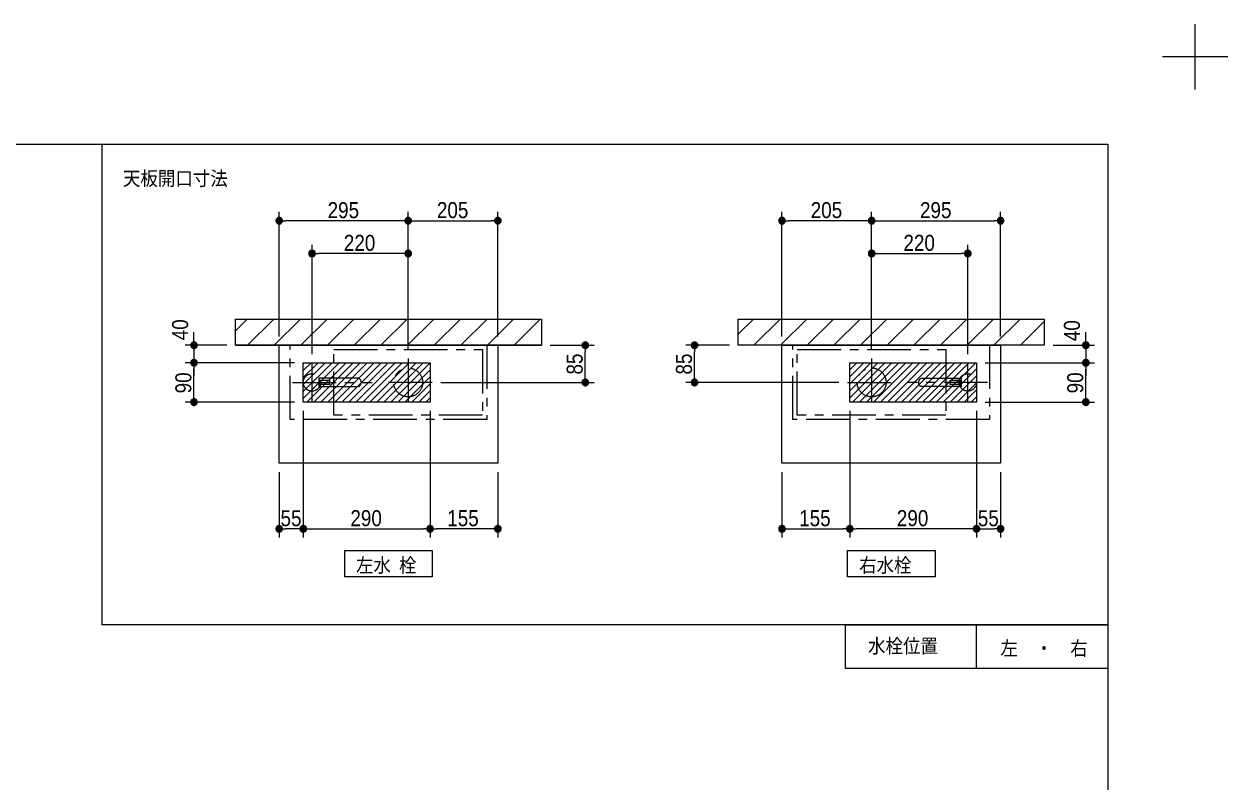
# Model space of a CAD drawing. Units: millimetres, scale not verified. Extents: x -3962 to 3962, y -3045 to 3045.
# Drawn here: x -2366 to 388, y 1311 to 3045 of the extents above; entities that cross this region are included whole.
import ezdxf
from ezdxf.enums import TextEntityAlignment as Align

# ---------------------------------------------------------------- set-up
doc = ezdxf.new("R2010")
doc.units = ezdxf.units.MM
doc.header["$LTSCALE"] = 20
doc.linetypes.add('CHAIN1', pattern=[8, 5, -1, 1, -1])
for name, color, linetype, lineweight in [('0-0_1図面枠', 7, 'Continuous', 9), ('0-1_3一般', 7, 'Continuous', 9), ('0-2_2寸法-1', 7, 'Continuous', 9), ('0-3_0', 7, 'Continuous', 9), ('0-4_2寸法-3', 7, 'Continuous', 9), ('0-5_2寸法-2', 7, 'Continuous', 9)]:
    doc.layers.add(name, color=color, linetype=linetype, lineweight=lineweight)
doc.styles.add('ＭＳ ゴシック', font='')
doc.styles.add('ＭＳ Ｐゴシック', font='')
doc.styles.get('ＭＳ ゴシック').set_extended_font_data('MS Gothic')
doc.styles.get('ＭＳ Ｐゴシック').set_extended_font_data('MS PGothic')

# ---------------------------------------------------------------- blocks, each defined once
blk = doc.blocks.new('グループ-2')
at = {"layer": '0-0_1図面枠'}
for p, q in [((42000, 57900), (42000, 60900)), ((43500, 59400), (40500, 59400))]:
    blk.add_line(p, q, dxfattribs=at)
blk = doc.blocks.new('グループ-4')
at = {"layer": '0-0_1図面枠'}
blk.add_lwpolyline([(-38000, 55400), (38000, 55400), (38000, -55400), (-38000, -55400)], close=True, dxfattribs=at)
blk = doc.blocks.new('図面枠')
at = {"layer": '0-0_1図面枠'}
for name in ['グループ-2', 'グループ-4']:
    blk.add_blockref(name, (0, 0), dxfattribs=at)
blk = doc.blocks.new('グループ-6')
at = {"layer": '0-0_1図面枠'}
blk.add_line((32000, 31400), (32000, 33400), dxfattribs=at)
for points in [[(-8000, 55400), (38000, 55400), (38000, 33400), (-8000, 33400)], [(26000, 33400), (38000, 33400), (38000, 31400), (26000, 31400)]]:
    blk.add_lwpolyline(points, close=True, dxfattribs=at)
at = {"layer": '0-1_3一般', "style": 'ＭＳ ゴシック', "width": 0.9}
blk.add_text('天板開口寸法', height=650.9, dxfattribs=at).set_placement((-7050.1, 53312.8), align=Align.BOTTOM_LEFT)
blk = doc.blocks.new('_Dot')
at = {"layer": '0-3_0'}
for p, q in [((-10, 0), (-20, 0)), ((9.78, 2), (-9.78, 2)), ((7.99, 6), (-7.99, 6)), ((9.16, -3.98), (-9.16, -3.98)), ((6, -7.98), (-6, -7.98))]:
    blk.add_line(p, q, dxfattribs=at)
for points in [[(10, 0), (9.92, 1.25), (9.69, 2.49), (9.3, 3.68), (8.76, 4.82), (8.09, 5.88), (7.29, 6.85), (6.37, 7.71), (5.36, 8.44), (4.26, 9.05), (3.09, 9.51), (1.87, 9.82), (0.63, 9.98), (-0.63, 9.98), (-1.87, 9.82), (-3.09, 9.51), (-4.26, 9.05), (-5.36, 8.44), (-6.37, 7.71), (-7.29, 6.85), (-8.09, 5.88), (-8.76, 4.82), (-9.3, 3.68), (-9.69, 2.49), (-9.92, 1.25), (-10, 0), (0, 0)], [(-10, 0), (-9.92, -1.25), (-9.69, -2.49), (-9.3, -3.68), (-8.76, -4.82), (-8.09, -5.88), (-7.29, -6.85), (-6.37, -7.71), (-5.36, -8.44), (-4.26, -9.05), (-3.09, -9.51), (-1.87, -9.82), (-0.63, -9.98), (0.63, -9.98), (1.87, -9.82), (3.09, -9.51), (4.26, -9.05), (5.36, -8.44), (6.37, -7.71), (7.29, -6.85), (8.09, -5.88), (8.76, -4.82), (9.3, -3.68), (9.69, -2.49), (9.92, -1.25), (10, 0), (0, 0)]]:
    blk.add_lwpolyline(points, close=True, dxfattribs=at)

msp = doc.modelspace()

# ---------------------------------------------------------------- linework, layer by layer
at = {"layer": '0-1_3一般'}
for p, q in [((-1882.5, 2343.4), (-1855.9, 2370)), ((-1854.94, 2310), (-1794.94, 2370)), ((-1793.98, 2310), (-1733.98, 2370)), ((-1733.02, 2310), (-1673.02, 2370)), ((-1672.06, 2310), (-1612.06, 2370)), ((-1611.1, 2310), (-1551.1, 2370)), ((-1550.14, 2310), (-1490.14, 2370)), ((-1489.18, 2310), (-1429.18, 2370)), ((-1428.22, 2310), (-1368.22, 2370)), ((-1367.26, 2310), (-1307.26, 2370)), ((-1306.3, 2310), (-1246.3, 2370)), ((-1245.34, 2310), (-1185.34, 2370)), ((-732.5, 2335.16), (-697.66, 2370)), ((-696.7, 2310), (-636.7, 2370)), ((-635.74, 2310), (-575.74, 2370)), ((-574.78, 2310), (-514.78, 2370)), ((-513.82, 2310), (-453.82, 2370)), ((-452.86, 2310), (-392.86, 2370)), ((-391.9, 2310), (-331.9, 2370)), ((-330.94, 2310), (-270.94, 2370)), ((-269.98, 2310), (-209.98, 2370)), ((-209.02, 2310), (-149.02, 2370)), ((-148.06, 2310), (-88.06, 2370)), ((-87.1, 2310), (-32.5, 2364.6)), ((-1882.5, 2310), (-1182.5, 2310)), ((-1184.38, 2310), (-1182.5, 2311.88)), ((-32.5, 2310), (-732.5, 2310)), ((-1727.5, 2268), (-1725.5, 2270)), ((-1727.5, 2252), (-1709.5, 2270)), ((-1727.5, 2236), (-1693.5, 2270)), ((-1727.5, 2220), (-1677.5, 2270)), ((-1727.5, 2204), (-1661.5, 2270)), ((-1727.5, 2188), (-1645.5, 2270)), ((-1719.5, 2180), (-1629.5, 2270)), ((-1703.5, 2180), (-1613.5, 2270)), ((-1687.5, 2180), (-1597.5, 2270)), ((-1671.5, 2180), (-1581.5, 2270)), ((-1655.5, 2180), (-1565.5, 2270)), ((-1639.5, 2180), (-1549.5, 2270)), ((-1623.5, 2180), (-1533.5, 2270)), ((-1607.5, 2180), (-1517.5, 2270)), ((-1591.5, 2180), (-1501.5, 2270)), ((-1575.5, 2180), (-1485.5, 2270)), ((-1559.5, 2180), (-1469.5, 2270)), ((-1543.5, 2180), (-1453.5, 2270)), ((-1527.5, 2180), (-1437.5, 2270)), ((-477.5, 2254), (-461.5, 2270)), ((-477.5, 2238), (-445.5, 2270)), ((-477.5, 2222), (-429.5, 2270)), ((-477.5, 2206), (-413.5, 2270)), ((-477.5, 2190), (-397.5, 2270)), ((-471.5, 2180), (-381.5, 2270)), ((-455.5, 2180), (-365.5, 2270)), ((-439.5, 2180), (-349.5, 2270)), ((-423.5, 2180), (-333.5, 2270)), ((-407.5, 2180), (-317.5, 2270)), ((-391.5, 2180), (-301.5, 2270)), ((-375.5, 2180), (-285.5, 2270)), ((-359.5, 2180), (-269.5, 2270)), ((-343.5, 2180), (-253.5, 2270)), ((-327.5, 2180), (-237.5, 2270)), ((-311.5, 2180), (-221.5, 2270)), ((-295.5, 2180), (-205.5, 2270)), ((-279.5, 2180), (-189.5, 2270)), ((-1511.5, 2180), (-1437.5, 2254)), ((-1495.5, 2180), (-1437.5, 2238)), ((-263.5, 2180), (-187.5, 2256)), ((-247.5, 2180), (-187.5, 2240)), ((-1479.5, 2180), (-1437.5, 2222)), ((-1463.5, 2180), (-1437.5, 2206)), ((-231.5, 2180), (-187.5, 2224)), ((-215.5, 2180), (-187.5, 2208)), ((-1447.5, 2180), (-1437.5, 2190)), ((-199.5, 2180), (-187.5, 2192))]:
    msp.add_line(p, q, dxfattribs=at)
at = {"layer": '0-1_3一般', "linetype": 'CHAIN1'}
for p, q in [((-1707.5, 2180), (-1707.5, 2270)), ((-1487.5, 2280), (-1487.5, 2170)), ((-427.5, 2280), (-427.5, 2170)), ((-207.5, 2180), (-207.5, 2270)), ((-1752.5, 2225), (-1570.06, 2225)), ((-1432.5, 2225), (-1542.5, 2225)), ((-482.5, 2225), (-372.5, 2225)), ((-162.5, 2225), (-344.94, 2225))]:
    msp.add_line(p, q, dxfattribs=at)
at = {"layer": '0-1_3一般'}
for points in [[(-1882.5, 2370), (-1182.5, 2370), (-1182.5, 2310), (-1882.5, 2310)], [(-732.5, 2370), (-32.5, 2370), (-32.5, 2310), (-732.5, 2310)], [(-1782.5, 2310), (-1282.5, 2310), (-1282.5, 2040), (-1782.5, 2040)], [(-632.5, 2310), (-132.5, 2310), (-132.5, 2040), (-632.5, 2040)], [(-1727.5, 2270), (-1437.5, 2270), (-1437.5, 2180), (-1727.5, 2180)], [(-1727.5, 2270), (-1437.5, 2270), (-1437.5, 2180), (-1727.5, 2180)], [(-477.5, 2270), (-187.5, 2270), (-187.5, 2180), (-477.5, 2180)], [(-477.5, 2270), (-187.5, 2270), (-187.5, 2180), (-477.5, 2180)]]:
    msp.add_lwpolyline(points, close=True, dxfattribs=at)
at = {"layer": '0-1_3一般', "linetype": 'CHAIN1'}
for points in [[(-1757.5, 2310), (-1307.5, 2310), (-1307.5, 2140), (-1757.5, 2140)], [(-1657.5, 2300), (-1317.5, 2300), (-1317.5, 2150), (-1657.5, 2150)], [(-607.5, 2310), (-157.5, 2310), (-157.5, 2140), (-607.5, 2140)], [(-597.5, 2300), (-257.5, 2300), (-257.5, 2150), (-597.5, 2150)], [(-1602.2, 2234.5), (-1692.21, 2234.5), (-1692.21, 2215.5), (-1602.2, 2215.5), (-1601.27, 2215.58), (-1600.36, 2215.82), (-1599.47, 2216.22), (-1598.63, 2216.77), (-1597.86, 2217.46), (-1597.15, 2218.28), (-1596.54, 2219.22), (-1596.02, 2220.25), (-1595.6, 2221.36), (-1595.3, 2222.54), (-1595.12, 2223.76), (-1595.06, 2225), (-1595.12, 2226.24), (-1595.3, 2227.46), (-1595.6, 2228.64), (-1596.02, 2229.75), (-1596.54, 2230.78), (-1597.15, 2231.72), (-1597.86, 2232.54), (-1598.63, 2233.23), (-1599.47, 2233.78), (-1600.36, 2234.18), (-1601.27, 2234.42)], [(-312.8, 2234.5), (-222.79, 2234.5), (-222.79, 2215.5), (-312.8, 2215.5), (-313.73, 2215.58), (-314.64, 2215.82), (-315.53, 2216.22), (-316.37, 2216.77), (-317.14, 2217.46), (-317.85, 2218.28), (-318.46, 2219.22), (-318.98, 2220.25), (-319.4, 2221.36), (-319.7, 2222.54), (-319.88, 2223.76), (-319.94, 2225), (-319.88, 2226.24), (-319.7, 2227.46), (-319.4, 2228.64), (-318.98, 2229.75), (-318.46, 2230.78), (-317.85, 2231.72), (-317.14, 2232.54), (-316.37, 2233.23), (-315.53, 2233.78), (-314.64, 2234.18), (-313.73, 2234.42)], [(-1690.21, 2230), (-1667.5, 2230), (-1667.5, 2220), (-1690.21, 2220)], [(-247.5, 2230), (-224.79, 2230), (-224.79, 2220), (-247.5, 2220)]]:
    msp.add_lwpolyline(points, close=True, dxfattribs=at)
for centre, radius in [((-1707.5, 2225), 20), ((-1487.5, 2225), 33), ((-427.5, 2225), 33), ((-207.5, 2225), 20)]:
    msp.add_circle(centre, radius, dxfattribs=at)
at = {"layer": '0-2_2寸法-1'}
for p, q in [((-1782.5, 2330), (-1782.5, 2615)), ((-1502.51, 2595), (-1767.49, 2595)), ((-1487.5, 2540), (-1487.5, 2615)), ((-1487.5, 2540), (-1487.5, 2615)), ((-1472.49, 2595), (-1297.51, 2595)), ((-1282.5, 2330), (-1282.5, 2615)), ((-632.5, 2330), (-632.5, 2615)), ((-442.51, 2595), (-617.49, 2595)), ((-427.5, 2540), (-427.5, 2615)), ((-427.5, 2540), (-427.5, 2615)), ((-412.49, 2595), (-147.51, 2595)), ((-132.5, 2330), (-132.5, 2615)), ((-1707.5, 2290), (-1707.5, 2540)), ((-1487.5, 2300), (-1487.5, 2540)), ((-427.5, 2300), (-427.5, 2540)), ((-207.5, 2290), (-207.5, 2540)), ((-1502.51, 2520), (-1692.49, 2520)), ((-412.49, 2520), (-222.51, 2520)), ((-1162.5, 2310), (-1062.5, 2310)), ((-1082.5, 2240.01), (-1082.5, 2294.99)), ((-752.5, 2310), (-852.5, 2310)), ((-832.5, 2240.01), (-832.5, 2294.99)), ((-1747.5, 2270), (-1997.5, 2270)), ((-167.5, 2270), (82.5, 2270)), ((-1977.5, 2195.01), (-1977.5, 2254.99)), ((62.5, 2195.01), (62.5, 2254.99)), ((-1412.5, 2225), (-1062.5, 2225)), ((-502.5, 2225), (-852.5, 2225)), ((-1747.5, 2180), (-1997.5, 2180)), ((-167.5, 2180), (82.5, 2180)), ((-1727.5, 2160), (-1727.5, 1870)), ((-1727.5, 2160), (-1727.5, 1870)), ((-1437.5, 2160), (-1437.5, 1870)), ((-1437.5, 2160), (-1437.5, 1870)), ((-477.5, 2160), (-477.5, 1870)), ((-477.5, 2160), (-477.5, 1870)), ((-187.5, 2160), (-187.5, 1870)), ((-187.5, 2160), (-187.5, 1870)), ((-1782.5, 2020), (-1782.5, 1870)), ((-1282.5, 2020), (-1282.5, 1870)), ((-632.5, 2020), (-632.5, 1870)), ((-132.5, 2020), (-132.5, 1870)), ((-1742.51, 1890), (-1767.49, 1890)), ((-1712.49, 1890), (-1452.51, 1890)), ((-1297.51, 1890), (-1422.49, 1890)), ((-617.49, 1890), (-492.51, 1890)), ((-202.51, 1890), (-462.49, 1890)), ((-172.49, 1890), (-147.51, 1890))]:
    msp.add_line(p, q, dxfattribs=at)
at = {"layer": '0-4_2寸法-3'}
for points in [[(-1632.5, 1840), (-1432.5, 1840), (-1432.5, 1780), (-1632.5, 1780)], [(-482.5, 1840), (-282.5, 1840), (-282.5, 1780), (-482.5, 1780)]]:
    msp.add_lwpolyline(points, close=True, dxfattribs=at)
at = {"layer": '0-5_2寸法-2'}
for p, q in [((-1977.5, 2325.01), (-1977.5, 2340.01)), ((62.5, 2325.01), (62.5, 2340.01)), ((-1902.5, 2310), (-1997.5, 2310)), ((-1977.5, 2310), (-1977.5, 2270)), ((-12.5, 2310), (82.5, 2310)), ((62.5, 2310), (62.5, 2270)), ((-1747.5, 2270), (-1997.5, 2270)), ((-167.5, 2270), (82.5, 2270)), ((-1977.5, 2254.99), (-1977.5, 2239.99)), ((62.5, 2254.99), (62.5, 2239.99))]:
    msp.add_line(p, q, dxfattribs=at)

# ---------------------------------------------------------------- block references
at = {"layer": '0-0_1図面枠', "xscale": 0.05, "yscale": 0.05}
for name in ['図面枠', 'グループ-6']:
    msp.add_blockref(name, (-1787.5, 0), dxfattribs=at)
at = {"layer": '0-2_2寸法-1', "xscale": 0.7503418, "yscale": 0.7503418}
for p, rotation in [((-1782.5, 2595), 180), ((-1487.5, 2595), 180), ((-632.5, 2595), 180), ((-427.5, 2595), 180), ((-1707.5, 2520), 180), ((-427.5, 2520), 180), ((-1082.5, 2310), 90), ((-832.5, 2310), 90), ((-1977.5, 2270), 90), ((62.5, 2270), 90), ((-1082.5, 2225), 270), ((-832.5, 2225), 270), ((-1977.5, 2180), 270), ((62.5, 2180), 270), ((-1782.5, 1890), 180), ((-1727.5, 1890), 180), ((-1437.5, 1890), 180), ((-632.5, 1890), 180), ((-477.5, 1890), 180), ((-187.5, 1890), 180)]:
    msp.add_blockref('_Dot', p, dxfattribs=dict(at, rotation=rotation))
for p in [(-1487.5, 2595), (-1282.5, 2595), (-427.5, 2595), (-132.5, 2595), (-1487.5, 2520), (-207.5, 2520), (-1727.5, 1890), (-1437.5, 1890), (-1282.5, 1890), (-477.5, 1890), (-187.5, 1890), (-132.5, 1890)]:
    msp.add_blockref('_Dot', p, dxfattribs=at)
at = {"layer": '0-5_2寸法-2', "xscale": 0.7503418, "yscale": 0.7503418}
for p, rotation in [((-1977.5, 2310), 270), ((62.5, 2310), 270), ((-1977.5, 2270), 90), ((62.5, 2270), 90)]:
    msp.add_blockref('_Dot', p, dxfattribs=dict(at, rotation=rotation))

# ---------------------------------------------------------------- texts
at = {"layer": '0-0_1図面枠', "style": 'ＭＳ ゴシック', "width": 0.9}
for s, p in [('水栓位置', (-435.58, 1595.88)), ('左  ・  右', (-132.99, 1590.66))]:
    msp.add_text(s, height=32.55, dxfattribs=at).set_placement(p, align=Align.BOTTOM_LEFT)
at = {"layer": '0-2_2寸法-1', "style": 'ＭＳ Ｐゴシック', "width": 0.9}
for s, p in [('295', (-1671.89, 2589.94)), ('205', (-1421.89, 2590.04)), ('205', (-566.89, 2590.04)), ('295', (-316.89, 2589.94)), ('220', (-1634.78, 2515.04)), ('220', (-354.78, 2515.04)), ('55', (-1779.59, 1884.94)), ('290', (-1619.78, 1885.04)), ('155', (-1398.22, 1885.04)), ('155', (-593.22, 1885.04)), ('290', (-369.78, 1885.04)), ('55', (-184.59, 1884.94))]:
    msp.add_text(s, height=36.66, dxfattribs=at).set_placement(p, align=Align.BOTTOM_LEFT)
for s, p in [('85', (-1077.44, 2243.01)), ('85', (-827.44, 2243.01)), ('90', (-1972.54, 2199.92)), ('90', (67.46, 2199.92))]:
    msp.add_text(s, height=36.66, rotation=90, dxfattribs=at).set_placement(p, align=Align.BOTTOM_LEFT)
at = {"layer": '0-4_2寸法-3', "style": 'ＭＳ ゴシック', "width": 0.9}
for s, p in [('左水', (-1606.95, 1780.64)), ('栓', (-1508.58, 1780.64)), ('右水栓', (-456.09, 1780.64))]:
    msp.add_text(s, height=32.55, dxfattribs=at).set_placement(p, align=Align.BOTTOM_LEFT)
at = {"layer": '0-5_2寸法-2', "style": 'ＭＳ Ｐゴシック', "width": 0.9}
for p in [(-1979.98, 2321.41), (60.02, 2319.41)]:
    msp.add_text('40', height=36.66, rotation=90, dxfattribs=at).set_placement(p, align=Align.BOTTOM_LEFT)

doc.saveas('drawing.dxf')
